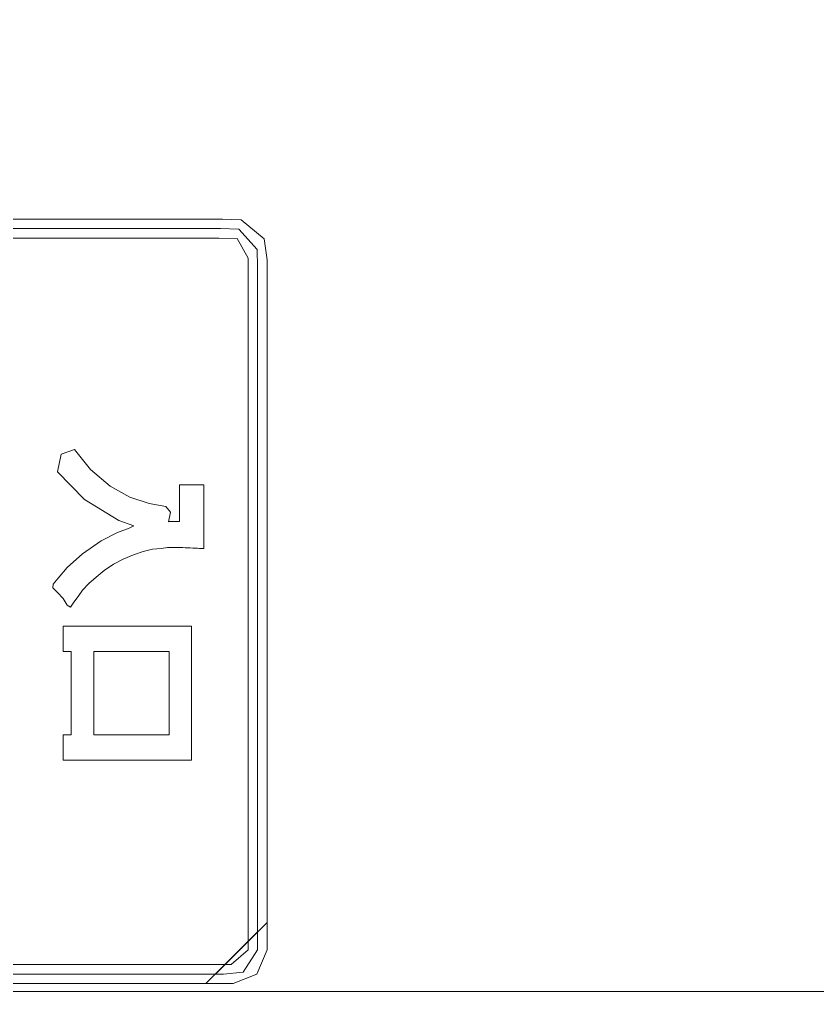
# Model space of a CAD drawing. Units: millimetres at full size, sheet at 1:100. Extents: x 3352 to 127672, y -40372 to 101181.
# Drawn here: x 57358.1 to 57619.2, y -11839.8 to -11521.7 of the extents above; entities that cross this region are included whole.
import ezdxf

# ---------------------------------------------------------------- set-up
doc = ezdxf.new("R2010")
doc.units = ezdxf.units.MM
doc.header["$LTSCALE"] = 100
doc.layers.add('0-0', color=134, linetype='Continuous', lineweight=18)

msp = doc.modelspace()

# ---------------------------------------------------------------- linework, layer by layer
at = {"layer": '0-0', "color": 8}
for p, q in [((57419.1, -11837.2), (57439.2, -11817.2)), ((57422.3, -11834.1), (57436, -11820.3))]:
    msp.add_line(p, q, dxfattribs=at)
at = {"layer": '0-0', "color": 1}
msp.add_lwpolyline([(57821.9, -7968.9), (56242.2, -7968.9), (56242.2, -11839.8), (61330.6, -11839.8), (61330.6, -10319.7), (57821.9, -10319.7)], close=True, dxfattribs=at)
at = {"layer": '0-0'}
for points in [[(57439.2, -11600.4), (57438.2, -11593.5), (57430.7, -11587.3), (57424.5, -11587.1), (57418.7, -11587.1), (57412.9, -11587.1), (57407.1, -11587.1), (57401.3, -11587.1), (57395.5, -11587.1), (57389.7, -11587.1), (57383.9, -11587.1), (57378.1, -11587.1), (57372.3, -11587.1), (57366.5, -11587.1), (57360.7, -11587.1), (57354.9, -11587.1)], [(57355.2, -11590.2), (57360.9, -11590.2), (57366.6, -11590.2), (57372.4, -11590.2), (57378.1, -11590.2), (57383.8, -11590.2), (57389.6, -11590.2), (57395.3, -11590.2), (57401, -11590.2), (57406.7, -11590.2), (57412.5, -11590.2), (57418.2, -11590.2), (57423.9, -11590.2), (57429.9, -11590.4), (57435.9, -11597), (57436, -11602.9), (57436, -11608.6), (57436, -11614.3), (57436, -11620), (57436, -11625.8), (57436, -11631.5), (57436, -11637.2), (57436, -11643), (57436, -11648.7), (57436, -11654.4), (57436, -11660.1), (57436, -11665.9), (57436, -11671.6), (57436, -11677.3), (57436, -11683), (57436, -11688.8), (57436, -11694.5), (57436, -11700.2)], [(57355.5, -11593.3), (57361.1, -11593.3), (57366.8, -11593.3), (57372.5, -11593.3), (57378.1, -11593.3), (57383.8, -11593.3), (57389.4, -11593.3), (57395.1, -11593.3), (57400.8, -11593.3), (57406.4, -11593.3), (57412.1, -11593.3)], [(57412.1, -11593.3), (57417.8, -11593.3), (57423.4, -11593.3), (57429.3, -11593.4), (57432.9, -11599.8), (57432.9, -11605.4), (57432.9, -11611.1), (57432.9, -11616.7), (57432.9, -11622.4), (57432.9, -11628.1), (57432.9, -11633.7), (57432.9, -11639.4), (57432.9, -11645.1), (57432.9, -11650.7), (57432.9, -11656.4), (57432.9, -11662), (57432.9, -11667.7), (57432.9, -11673.4), (57432.9, -11679), (57432.9, -11684.7), (57432.9, -11690.3), (57432.9, -11696), (57432.9, -11701.7), (57432.9, -11707.3), (57432.9, -11713), (57432.9, -11718.7), (57432.9, -11724.3), (57432.9, -11730), (57432.9, -11735.6), (57432.9, -11741.3), (57432.9, -11747), (57432.9, -11752.6), (57432.9, -11758.3), (57432.9, -11764), (57432.9, -11769.6), (57432.9, -11775.3), (57432.9, -11780.9), (57432.9, -11786.6), (57432.9, -11792.3), (57432.9, -11797.9)], [(57439.2, -11826.2), (57439.2, -11820.4), (57439.2, -11814.7), (57439.2, -11808.9), (57439.2, -11803.1), (57439.2, -11797.3), (57439.2, -11791.5), (57439.2, -11785.7), (57439.2, -11779.9), (57439.2, -11774.1), (57439.2, -11768.3), (57439.2, -11762.5), (57439.2, -11756.7), (57439.2, -11750.9), (57439.2, -11745.2), (57439.2, -11739.4), (57439.2, -11733.6), (57439.2, -11727.8), (57439.2, -11722), (57439.2, -11716.2), (57439.2, -11710.4), (57439.2, -11704.6), (57439.2, -11698.8), (57439.2, -11693), (57439.2, -11687.2), (57439.2, -11681.4), (57439.2, -11675.6), (57439.2, -11669.9), (57439.2, -11664.1), (57439.2, -11658.3), (57439.2, -11652.5), (57439.2, -11646.7), (57439.2, -11640.9), (57439.2, -11635.1), (57439.2, -11629.3), (57439.2, -11623.5), (57439.2, -11617.7), (57439.2, -11611.9), (57439.2, -11606.1), (57439.2, -11600.4)], [(57394, -11688.2), (57395.6, -11687.4), (57390.7, -11685.7), (57379.4, -11678.8), (57370.6, -11669.8), (57371.8, -11664), (57376.1, -11662.4), (57381.4, -11669), (57387.8, -11674.4), (57394.2, -11678), (57400.6, -11680.1), (57406, -11681.1), (57407.5, -11683), (57406.9, -11686.1)], [(57410.5, -11677.3), (57410.5, -11677.3), (57410.5, -11677.2), (57410.5, -11677.1), (57410.5, -11677), (57410.5, -11676.9), (57410.5, -11676.8), (57410.5, -11676.7), (57410.5, -11676.6), (57410.5, -11676.5), (57410.5, -11676.4), (57410.5, -11676.3), (57410.5, -11676.2), (57410.5, -11676.1), (57410.5, -11676), (57410.5, -11675.9), (57410.5, -11675.8), (57410.5, -11675.8), (57410.5, -11675.7), (57410.5, -11675.6), (57410.5, -11675.5), (57410.5, -11675.4), (57410.5, -11675.3), (57410.5, -11675.2), (57410.5, -11675.1), (57410.5, -11675), (57410.5, -11674.9), (57410.5, -11674.8), (57410.5, -11674.7), (57410.5, -11674.6), (57410.5, -11674.5), (57410.5, -11674.4), (57410.5, -11674.4), (57410.5, -11674.3), (57410.5, -11674.2), (57410.5, -11674.1), (57410.5, -11674), (57410.6, -11674), (57410.7, -11674), (57410.8, -11674)], [(57410.8, -11674), (57410.9, -11674), (57411, -11674), (57411.1, -11674), (57411.2, -11674), (57411.3, -11674), (57411.4, -11674), (57411.5, -11674), (57411.5, -11674), (57411.6, -11674), (57411.7, -11674), (57411.8, -11674), (57411.9, -11674), (57412, -11674), (57412.1, -11674), (57412.2, -11674), (57412.3, -11674), (57412.4, -11674), (57412.5, -11674), (57412.6, -11674), (57412.7, -11674), (57412.8, -11674), (57412.9, -11674), (57412.9, -11674), (57413, -11674), (57413.1, -11674), (57413.2, -11674), (57413.3, -11674), (57413.4, -11674), (57413.5, -11674), (57413.6, -11674), (57413.7, -11674), (57413.8, -11674), (57413.9, -11674), (57414, -11674), (57414.1, -11674), (57414.2, -11674), (57414.3, -11674), (57414.4, -11674), (57414.4, -11674)], [(57414.4, -11674), (57414.5, -11674), (57414.6, -11674), (57414.7, -11674), (57414.8, -11674), (57414.9, -11674), (57415, -11674), (57415.1, -11674), (57415.2, -11674), (57415.3, -11674), (57415.4, -11674), (57415.5, -11674), (57415.6, -11674), (57415.7, -11674), (57415.8, -11674), (57415.8, -11674), (57415.9, -11674), (57416, -11674), (57416.1, -11674), (57416.2, -11674), (57416.3, -11674), (57416.4, -11674), (57416.5, -11674), (57416.6, -11674), (57416.7, -11674), (57416.8, -11674), (57416.9, -11674), (57417, -11674), (57417.1, -11674), (57417.2, -11674), (57417.3, -11674), (57417.3, -11674), (57417.4, -11674), (57417.5, -11674), (57417.6, -11674), (57417.7, -11674), (57417.8, -11674), (57417.9, -11674), (57418, -11674), (57418.1, -11674)], [(57418.1, -11674), (57418.2, -11674), (57418.3, -11674), (57418.4, -11674), (57418.5, -11674), (57418.5, -11674), (57418.5, -11674.1), (57418.5, -11674.2), (57418.5, -11674.3), (57418.5, -11674.4), (57418.5, -11674.5), (57418.5, -11674.6), (57418.5, -11674.7), (57418.5, -11674.7), (57418.5, -11674.8), (57418.5, -11674.9), (57418.5, -11675), (57418.5, -11675.1), (57418.5, -11675.2), (57418.5, -11675.3), (57418.5, -11675.4), (57418.5, -11675.5), (57418.5, -11675.6), (57418.5, -11675.7), (57418.5, -11675.8), (57418.5, -11675.9), (57418.5, -11676), (57418.5, -11676.1), (57418.5, -11676.1), (57418.5, -11676.2), (57418.5, -11676.3), (57418.5, -11676.4), (57418.5, -11676.5), (57418.5, -11676.6), (57418.5, -11676.7), (57418.5, -11676.8), (57418.5, -11676.9), (57418.5, -11677), (57418.5, -11677.1), (57418.5, -11677.2)], [(57410.5, -11681), (57410.5, -11680.9), (57410.5, -11680.8), (57410.5, -11680.7), (57410.5, -11680.6), (57410.5, -11680.5), (57410.5, -11680.4), (57410.5, -11680.3), (57410.5, -11680.2), (57410.5, -11680.2), (57410.5, -11680.1), (57410.5, -11680), (57410.5, -11679.9), (57410.5, -11679.8), (57410.5, -11679.7), (57410.5, -11679.6), (57410.5, -11679.5), (57410.5, -11679.4), (57410.5, -11679.3), (57410.5, -11679.2), (57410.5, -11679.1), (57410.5, -11679), (57410.5, -11678.9), (57410.5, -11678.8), (57410.5, -11678.7), (57410.5, -11678.7), (57410.5, -11678.6), (57410.5, -11678.5), (57410.5, -11678.4), (57410.5, -11678.3), (57410.5, -11678.2), (57410.5, -11678.1), (57410.5, -11678), (57410.5, -11677.9), (57410.5, -11677.8), (57410.5, -11677.7), (57410.5, -11677.6), (57410.5, -11677.5), (57410.5, -11677.4), (57410.5, -11677.3)], [(57418.5, -11677.2), (57418.5, -11677.3), (57418.5, -11677.4), (57418.5, -11677.5), (57418.5, -11677.6), (57418.5, -11677.6), (57418.5, -11677.7), (57418.5, -11677.8), (57418.5, -11677.9), (57418.5, -11678), (57418.5, -11678.1), (57418.5, -11678.2), (57418.5, -11678.3), (57418.5, -11678.4), (57418.5, -11678.5), (57418.5, -11678.6), (57418.5, -11678.7), (57418.5, -11678.8), (57418.5, -11678.9), (57418.5, -11679), (57418.5, -11679), (57418.5, -11679.1), (57418.5, -11679.2), (57418.5, -11679.3), (57418.5, -11679.4), (57418.5, -11679.5), (57418.5, -11679.6), (57418.5, -11679.7), (57418.5, -11679.8), (57418.5, -11679.9), (57418.5, -11680), (57418.5, -11680.1), (57418.5, -11680.2), (57418.5, -11680.3), (57418.5, -11680.4), (57418.5, -11680.5), (57418.5, -11680.5), (57418.5, -11680.6), (57418.5, -11680.7), (57418.5, -11680.8)], [(57410.5, -11684.6), (57410.5, -11684.5), (57410.5, -11684.5), (57410.5, -11684.4), (57410.5, -11684.3), (57410.5, -11684.2), (57410.5, -11684.1), (57410.5, -11684), (57410.5, -11683.9), (57410.5, -11683.8), (57410.5, -11683.7), (57410.5, -11683.6), (57410.5, -11683.5), (57410.5, -11683.4), (57410.5, -11683.3), (57410.5, -11683.2), (57410.5, -11683.1), (57410.5, -11683.1), (57410.5, -11683), (57410.5, -11682.9), (57410.5, -11682.8), (57410.5, -11682.7), (57410.5, -11682.6), (57410.5, -11682.5), (57410.5, -11682.4), (57410.5, -11682.3), (57410.5, -11682.2), (57410.5, -11682.1), (57410.5, -11682), (57410.5, -11681.9), (57410.5, -11681.8), (57410.5, -11681.7), (57410.5, -11681.6), (57410.5, -11681.6), (57410.5, -11681.5), (57410.5, -11681.4), (57410.5, -11681.3), (57410.5, -11681.2), (57410.5, -11681.1), (57410.5, -11681)], [(57418.5, -11680.8), (57418.5, -11680.9), (57418.5, -11681), (57418.5, -11681.1), (57418.5, -11681.2), (57418.5, -11681.3), (57418.5, -11681.4), (57418.5, -11681.5), (57418.5, -11681.6), (57418.5, -11681.7), (57418.5, -11681.8), (57418.5, -11681.9), (57418.5, -11681.9), (57418.5, -11682), (57418.5, -11682.1), (57418.5, -11682.2), (57418.5, -11682.3), (57418.5, -11682.4), (57418.5, -11682.5), (57418.5, -11682.6), (57418.5, -11682.7), (57418.5, -11682.8), (57418.5, -11682.9), (57418.5, -11683), (57418.5, -11683.1), (57418.5, -11683.2), (57418.5, -11683.3), (57418.5, -11683.4), (57418.5, -11683.4), (57418.5, -11683.5), (57418.5, -11683.6), (57418.5, -11683.7), (57418.5, -11683.8), (57418.5, -11683.9), (57418.5, -11684), (57418.5, -11684.1), (57418.5, -11684.2), (57418.5, -11684.3), (57418.5, -11684.4), (57418.5, -11684.5)], [(57406.9, -11686.1), (57407.1, -11686), (57407.2, -11686), (57407.4, -11686), (57407.5, -11686), (57407.7, -11686), (57407.9, -11686), (57408, -11686), (57408.2, -11686), (57408.4, -11686), (57408.5, -11686), (57408.7, -11686), (57408.9, -11686), (57409, -11686), (57409.2, -11686), (57409.3, -11686), (57409.5, -11686), (57409.6, -11686), (57409.7, -11686), (57409.8, -11686), (57410, -11686), (57410.1, -11686), (57410.2, -11686), (57410.3, -11686), (57410.4, -11686), (57410.5, -11685.9), (57410.5, -11685.9), (57410.5, -11685.8), (57410.5, -11685.7), (57410.5, -11685.6), (57410.5, -11685.5), (57410.5, -11685.4), (57410.5, -11685.3), (57410.5, -11685.2), (57410.5, -11685.1), (57410.5, -11685), (57410.5, -11684.9), (57410.5, -11684.8), (57410.5, -11684.7), (57410.5, -11684.6)], [(57418.5, -11684.5), (57418.5, -11684.6), (57418.5, -11684.7), (57418.5, -11684.8), (57418.5, -11684.8), (57418.5, -11684.9), (57418.5, -11685), (57418.5, -11685.1), (57418.5, -11685.2), (57418.5, -11685.3), (57418.5, -11685.4), (57418.5, -11685.5), (57418.5, -11685.6), (57418.5, -11685.7), (57418.5, -11685.8), (57418.5, -11685.9), (57418.5, -11686), (57418.5, -11686.1), (57418.5, -11686.2), (57418.5, -11686.2), (57418.5, -11686.3), (57418.5, -11686.4), (57418.5, -11686.5), (57418.5, -11686.6), (57418.5, -11686.7), (57418.5, -11686.8), (57418.5, -11686.9), (57418.5, -11687), (57418.5, -11687.1), (57418.5, -11687.2), (57418.5, -11687.3), (57418.5, -11687.4), (57418.5, -11687.5), (57418.5, -11687.6), (57418.5, -11687.7), (57418.5, -11687.7), (57418.5, -11687.8), (57418.5, -11687.9), (57418.5, -11688), (57418.5, -11688.1)], [(57417, -11694.8), (57416.4, -11694.7), (57415.7, -11694.7), (57414.8, -11694.7), (57414, -11694.6), (57413.1, -11694.6), (57412.3, -11694.6), (57411.6, -11694.5), (57411, -11694.5), (57410.6, -11694.5), (57410.2, -11694.5), (57410, -11694.5), (57409.7, -11694.5), (57409, -11694.5), (57408.1, -11694.5), (57406.6, -11694.5), (57404.5, -11694.8), (57401.7, -11695.1), (57398.6, -11695.8), (57395.4, -11696.9), (57392.1, -11698.3), (57388.9, -11700), (57385.9, -11702), (57383.2, -11704.2), (57380.8, -11706.3), (57378.8, -11708.5), (57377.3, -11710.5), (57375.9, -11712.4), (57374.8, -11714), (57373.8, -11713.4), (57372.4, -11711.2), (57370.6, -11709.2), (57369.1, -11707.7), (57369.2, -11706.5), (57370.8, -11704.5), (57373.8, -11701.1), (57378.8, -11696.6), (57384.9, -11692.3), (57390.2, -11689.6), (57394, -11688.2)], [(57418.5, -11688.1), (57418.5, -11688.2), (57418.5, -11688.3), (57418.5, -11688.4), (57418.5, -11688.5), (57418.5, -11688.6), (57418.5, -11688.7), (57418.5, -11688.8), (57418.5, -11688.9), (57418.5, -11689), (57418.5, -11689.1), (57418.5, -11689.1), (57418.5, -11689.2), (57418.5, -11689.3), (57418.5, -11689.4), (57418.5, -11689.5), (57418.5, -11689.6), (57418.5, -11689.7), (57418.5, -11689.8), (57418.5, -11689.9), (57418.5, -11690), (57418.5, -11690.1), (57418.5, -11690.2), (57418.5, -11690.3), (57418.5, -11690.4), (57418.5, -11690.5), (57418.5, -11690.6), (57418.5, -11690.6), (57418.5, -11690.7), (57418.5, -11690.8), (57418.5, -11690.9), (57418.5, -11691), (57418.5, -11691.1), (57418.5, -11691.2), (57418.5, -11691.3), (57418.5, -11691.4), (57418.5, -11691.5), (57418.5, -11691.6), (57418.5, -11691.7), (57418.5, -11691.8)], [(57418.5, -11691.8), (57418.5, -11691.9), (57418.5, -11692), (57418.5, -11692), (57418.5, -11692.1), (57418.5, -11692.2), (57418.5, -11692.3), (57418.5, -11692.4), (57418.5, -11692.5), (57418.5, -11692.6), (57418.5, -11692.7), (57418.5, -11692.8), (57418.5, -11692.9), (57418.5, -11693), (57418.5, -11693.1), (57418.5, -11693.2), (57418.5, -11693.3), (57418.5, -11693.4), (57418.5, -11693.5), (57418.5, -11693.5), (57418.5, -11693.6), (57418.5, -11693.7), (57418.5, -11693.8), (57418.5, -11693.9), (57418.5, -11694), (57418.5, -11694.1), (57418.5, -11694.2), (57418.5, -11694.3), (57418.5, -11694.4), (57418.5, -11694.5), (57418.5, -11694.6), (57418.5, -11694.7), (57418.5, -11694.8), (57418.5, -11694.8), (57418.4, -11694.8), (57418.3, -11694.8), (57418.1, -11694.8), (57417.8, -11694.8), (57417.4, -11694.8), (57417, -11694.8)], [(57436, -11700.2), (57436, -11706), (57436, -11711.7), (57436, -11717.4), (57436, -11723.1), (57436, -11728.9), (57436, -11734.6), (57436, -11740.3), (57436, -11746), (57436, -11751.8), (57436, -11757.5), (57436, -11763.2), (57436, -11769), (57436, -11774.7), (57436, -11780.4), (57436, -11786.1), (57436, -11791.9), (57436, -11797.6), (57436, -11803.3), (57436, -11809), (57436, -11814.8), (57436, -11820.5), (57436, -11826.2), (57431.3, -11833.5), (57424.9, -11834.1), (57419.1, -11834.1), (57413.4, -11834.1), (57407.7, -11834.1), (57402, -11834.1), (57396.2, -11834.1), (57390.5, -11834.1), (57384.8, -11834.1), (57379, -11834.1), (57373.3, -11834.1), (57367.6, -11834.1), (57361.9, -11834.1), (57356.1, -11834.1)], [(57432.9, -11797.9), (57432.9, -11803.6), (57432.9, -11809.3), (57432.9, -11814.9), (57432.9, -11820.6), (57432.9, -11826.2)], [(57432.9, -11826.2), (57427.4, -11831), (57421.7, -11831), (57416.1, -11831), (57410.4, -11831), (57404.7, -11831), (57399.1, -11831), (57393.4, -11831), (57387.8, -11831), (57382.1, -11831), (57376.4, -11831), (57370.8, -11831), (57365.1, -11831), (57359.4, -11831), (57353.8, -11831)], [(57410.6, -11837.2), (57416.4, -11837.2), (57422.2, -11837.2), (57428, -11837.2), (57435.8, -11834.1), (57439.2, -11826.2)], [(57352.7, -11837.2), (57358.5, -11837.2), (57364.2, -11837.2), (57370, -11837.2), (57375.8, -11837.2), (57381.6, -11837.2), (57387.4, -11837.2), (57393.2, -11837.2), (57399, -11837.2), (57404.8, -11837.2), (57410.6, -11837.2)]]:
    msp.add_lwpolyline(points, dxfattribs=at)
for points in [[(57375.1, -11728.5), (57375.1, -11755.8), (57372.4, -11755.8), (57372.4, -11764.1), (57414.4, -11764.1), (57414.4, -11720.3), (57372.4, -11720.3), (57372.4, -11728.5)], [(57382.5, -11755.8), (57382.5, -11728.5), (57407.1, -11728.5), (57407.1, -11755.8)]]:
    msp.add_lwpolyline(points, close=True, dxfattribs=at)

doc.saveas('drawing.dxf')
